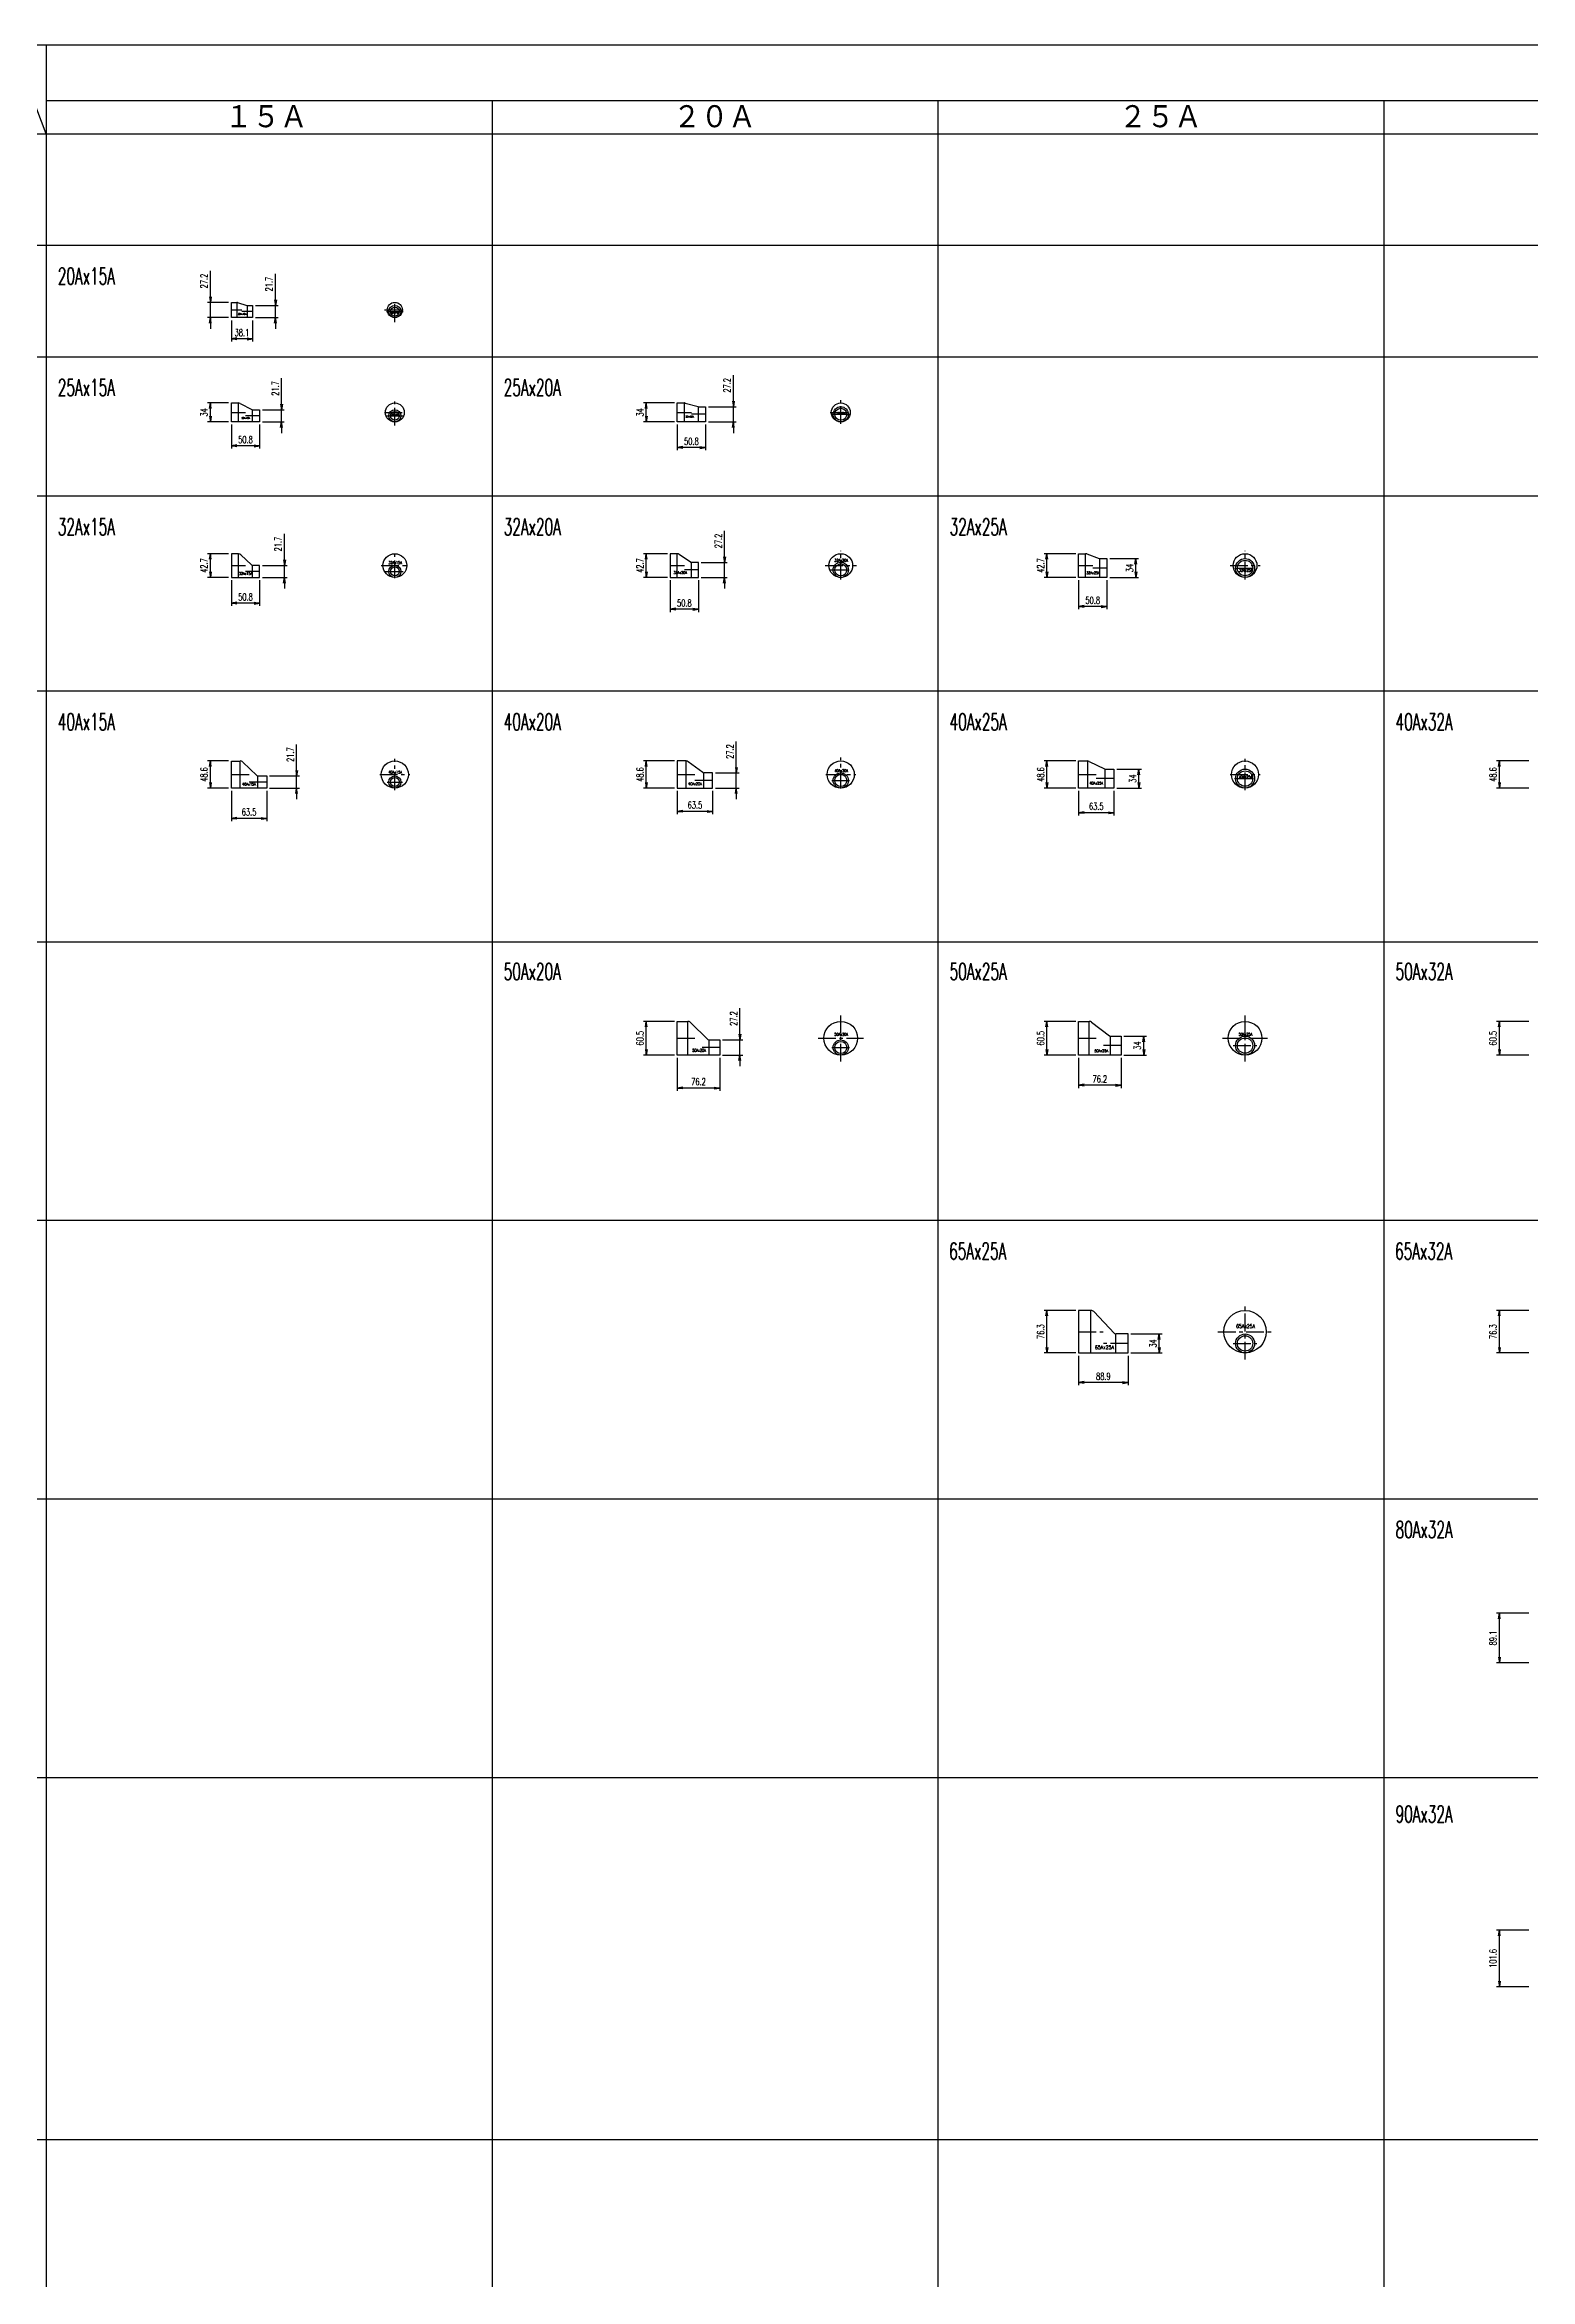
# Model space of a CAD drawing. Header units: millimetres. Extents: x 2090 to 42062, y -14812 to 2738.
# Drawn here: x 31660 to 34325, y -2203 to 1808 of the extents above; entities that cross this region are included whole.
import ezdxf

# ---------------------------------------------------------------- set-up
doc = ezdxf.new("R2010")
doc.units = ezdxf.units.MM
doc.linetypes.add('CENTER', pattern=[50.8, 31.75, -6.35, 6.35, -6.35])
for name, color, linetype in [('#配管（SUS)', 220, 'Continuous'), ('DIM', 1, 'Continuous'), ('skeleton', 7, 'Continuous')]:
    doc.layers.add(name, color=color, linetype=linetype)
doc.styles.add('kpk', font='romans.shx', dxfattribs={"width": 0.7, "bigfont": 'extfont2.shx'})
doc.styles.get("Standard").update_dxf_attribs({"font": 'romans.shx', "bigfont": 'extfont.shx'})

# ---------------------------------------------------------------- blocks, each defined once
blk = doc.blocks.new('_Open')
at = {"color": 0, "linetype": 'ByBlock', "lineweight": -2}
for p, q in [((-1, 0.17), (0, 0)), ((-1, -0.17), (0, 0)), ((0, 0), (-1, 0))]:
    blk.add_line(p, q, dxfattribs=at)
blk = doc.blocks.new('A$C70A56CB4')
at = {"layer": '#配管（SUS)', "color": 0, "linetype": 'ByBlock'}
for p, q in [((-38.1, -10.8), (-38.1, 16.3)), ((-38.1, 16.3), (-28.5, 16.3)), ((-28.5, 16.3), (-28.5, -10.8)), ((-26.8, 16.1), (-10.5, 11)), ((-9.6, 10.9), (-9.6, -10.8)), ((-9.6, 10.9), (0, 10.9)), ((0, 10.9), (0, -10.8)), ((0, -10.8), (-38.1, -10.8))]:
    blk.add_line(p, q, dxfattribs=at)
at = {"layer": '#配管（SUS)', "color": 2, "linetype": 'CENTER'}
for p, q in [((-38.1, 2.8), (-19.1, 2.8)), ((0, 0), (-19.1, 0))]:
    blk.add_line(p, q, dxfattribs=at)
at = {"layer": '#配管（SUS)', "color": 0, "linetype": 'ByBlock'}
for centre, radius, start, end in [((-28.5, 10.6), 5.8, 72.6029, 90), ((-9.6, 13.9), 3, 252.6029, 270)]:
    blk.add_arc(centre, radius, start, end, dxfattribs=at)
at = {"layer": 'Defpoints', "color": 5, "width": 0.7}
blk.add_text('20Ax15A', height=3, dxfattribs=at).set_placement((-26, -5.9))
blk = doc.blocks.new('A$C38BD3967')
at = {"layer": '#配管（SUS)', "color": 2, "linetype": 'CENTER'}
for p, q in [((-18.8, 2.8), (18.8, 2.8)), ((-15, 0), (15, 0)), ((0, -18.8), (0, 18.8))]:
    blk.add_line(p, q, dxfattribs=at)
at = {"layer": '#配管（SUS)', "color": 0, "linetype": 'ByBlock'}
for centre, radius in [((0, 2.8), 13.6), ((0, 0), 10.8), ((0, 0), 8.05)]:
    blk.add_circle(centre, radius, dxfattribs=at)
at = {"layer": 'Defpoints', "color": 5, "width": 0.7}
blk.add_text('20Ax15A', height=3, dxfattribs=at).set_placement((-6.8, -3.8))
blk = doc.blocks.new('A$C347F2F8F')
at = {"layer": '#配管（SUS)', "color": 0, "linetype": 'ByBlock'}
for p, q in [((-50.8, -10.9), (-50.8, 23.1)), ((-50.8, 23.1), (-38.1, 23.1)), ((-38.1, -10.9), (-38.1, 23.1)), ((-35.2, 22.4), (-14.1, 11.2)), ((-12.7, -10.9), (-12.7, 10.9)), ((-12.7, 10.9), (0, 10.9)), ((0, 10.9), (0, -10.9)), ((0, -10.9), (-50.8, -10.9))]:
    blk.add_line(p, q, dxfattribs=at)
at = {"layer": '#配管（SUS)', "color": 2, "linetype": 'CENTER'}
for p, q in [((-50.8, 6.1), (-25.4, 6.1)), ((0, 0), (-25.4, 0))]:
    blk.add_line(p, q, dxfattribs=at)
at = {"layer": '#配管（SUS)', "color": 0, "linetype": 'ByBlock'}
for centre, radius, start, end in [((-38.1, 16.9), 6.2, 61.9699, 90), ((-12.7, 13.8), 3, 241.9699, 270)]:
    blk.add_arc(centre, radius, start, end, dxfattribs=at)
at = {"layer": 'Defpoints', "color": 5, "width": 0.7}
blk.add_text('25Ax15A', height=3, dxfattribs=at).set_placement((-32.3, -5.6))
blk = doc.blocks.new('A$C63B13F68')
at = {"layer": '#配管（SUS)', "color": 2, "linetype": 'CENTER'}
for p, q in [((-18.8, 6.1), (18.8, 6.1)), ((-15.8, 0), (15.8, 0)), ((0, -17.2), (0, 25.5))]:
    blk.add_line(p, q, dxfattribs=at)
at = {"layer": '#配管（SUS)', "color": 0, "linetype": 'ByBlock'}
for centre, radius in [((0, 6.1), 17), ((0, 0), 10.9), ((0, 0), 8.05)]:
    blk.add_circle(centre, radius, dxfattribs=at)
at = {"layer": 'Defpoints', "color": 5, "width": 0.7}
blk.add_text('25Ax15A', height=3, dxfattribs=at).set_placement((-6.4, 0.6))
blk = doc.blocks.new('A$C5D57701B')
at = {"layer": '#配管（SUS)', "color": 0, "linetype": 'ByBlock'}
for p, q in [((-38.1, 31.8), (-50.8, 31.8)), ((-50.8, 31.8), (-50.8, -10.9)), ((-38.1, -10.9), (-38.1, 31.8)), ((-14.8, 11.7), (-33.6, 30)), ((-12.7, -10.9), (-12.7, 10.9)), ((0, 10.9), (-12.7, 10.9)), ((0, -10.9), (0, 10.9)), ((-50.8, -10.9), (0, -10.9))]:
    blk.add_line(p, q, dxfattribs=at)
at = {"layer": '#配管（SUS)', "color": 2, "linetype": 'CENTER'}
for p, q in [((-50.8, 10.5), (-25.4, 10.5)), ((0, 0), (-25.4, 0))]:
    blk.add_line(p, q, dxfattribs=at)
at = {"layer": '#配管（SUS)', "color": 0, "linetype": 'ByBlock'}
for centre, radius, start, end in [((-38.1, 25.3), 6.5, 45.7203, 90), ((-12.7, 13.9), 3, 225.7203, 270)]:
    blk.add_arc(centre, radius, start, end, dxfattribs=at)
at = {"layer": 'Defpoints', "color": 5, "width": 0.7}
blk.add_text('32Ax15A', height=5, dxfattribs=at).set_placement((-37.5, -6.3))
blk = doc.blocks.new('A$C0B2A7073')
at = {"layer": '#配管（SUS)', "color": 2, "linetype": 'CENTER'}
for p, q in [((-24.4, 10.5), (24.4, 10.5)), ((-17.1, 0), (17.1, 0)), ((0, -12), (0, 34.8))]:
    blk.add_line(p, q, dxfattribs=at)
at = {"layer": '#配管（SUS)', "color": 0, "linetype": 'ByBlock'}
for centre, radius in [((0, 10.5), 21.3), ((0, 0), 10.9), ((0, 0), 8.05)]:
    blk.add_circle(centre, radius, dxfattribs=at)
at = {"layer": 'Defpoints', "color": 5, "width": 0.7}
blk.add_text('32Ax15A', height=5, dxfattribs=at).set_placement((-11.6, 13.3))
blk = doc.blocks.new('A$C1518007D')
at = {"layer": '#配管（SUS)', "color": 0, "linetype": 'ByBlock'}
for p, q in [((-63.5, -10.9), (-63.5, 37.7)), ((-63.5, 37.7), (-47.6, 37.7)), ((-47.6, -10.9), (-47.6, 37.7)), ((-43.1, 35.9), (-18, 11.7)), ((-15.9, -10.9), (-15.9, 10.9)), ((-15.9, 10.9), (0, 10.9)), ((0, 10.9), (0, -10.9)), ((0, -10.9), (-63.5, -10.9))]:
    blk.add_line(p, q, dxfattribs=at)
at = {"layer": '#配管（SUS)', "color": 2, "linetype": 'CENTER'}
for p, q in [((-63.5, 13.5), (-31.8, 13.5)), ((0, 0), (-31.8, 0))]:
    blk.add_line(p, q, dxfattribs=at)
at = {"layer": '#配管（SUS)', "color": 0, "linetype": 'ByBlock'}
for centre, radius, start, end in [((-47.6, 31.3), 6.5, 46.0068, 90), ((-15.9, 13.9), 3, 226.0068, 270)]:
    blk.add_arc(centre, radius, start, end, dxfattribs=at)
at = {"layer": 'Defpoints', "color": 5, "width": 0.7}
blk.add_text('40Ax15A', height=5, dxfattribs=at).set_placement((-44, -6.4))
blk = doc.blocks.new('A$C39532680')
at = {"layer": '#配管（SUS)', "color": 2, "linetype": 'CENTER'}
for p, q in [((0, -14.5), (0, 41.4)), ((-27, 13.5), (27, 13.5)), ((-13.5, 0), (13.5, 0))]:
    blk.add_line(p, q, dxfattribs=at)
at = {"layer": '#配管（SUS)', "color": 0, "linetype": 'ByBlock'}
for centre, radius in [((0, 13.5), 24.3), ((0, 0), 10.9), ((0, 0), 8.05)]:
    blk.add_circle(centre, radius, dxfattribs=at)
at = {"layer": 'Defpoints', "color": 5, "width": 0.7}
blk.add_text('40Ax15A', height=5, dxfattribs=at).set_placement((-11.4, 15.2))
blk = doc.blocks.new('A$C0ACF0F69')
at = {"layer": '#配管（SUS)', "color": 0, "linetype": 'ByBlock'}
for p, q in [((-50.8, -13.6), (-50.8, 20.4)), ((-50.8, 20.4), (-38.1, 20.4)), ((-38.1, -13.6), (-38.1, 20.4)), ((-36.4, 20.2), (-13.5, 13.7)), ((-12.7, -13.6), (-12.7, 13.6)), ((-12.7, 13.6), (0, 13.6)), ((0, 13.6), (0, -13.6)), ((0, -13.6), (-50.8, -13.6)), ((0, -13.6), (-12.7, -13.6))]:
    blk.add_line(p, q, dxfattribs=at)
at = {"layer": '#配管（SUS)', "color": 2, "linetype": 'CENTER'}
for p, q in [((-50.8, 3.4), (-25.4, 3.4)), ((0, 0), (-25.4, 0))]:
    blk.add_line(p, q, dxfattribs=at)
at = {"layer": '#配管（SUS)', "color": 0, "linetype": 'ByBlock'}
for centre, radius, start, end in [((-38.1, 14.2), 6.2, 74.2608, 90), ((-12.7, 16.6), 3, 254.2608, 270)]:
    blk.add_arc(centre, radius, start, end, dxfattribs=at)
at = {"layer": 'Defpoints', "color": 5, "width": 0.7}
blk.add_text('25Ax20A', height=3, dxfattribs=at).set_placement((-35.6, -5.6))
blk = doc.blocks.new('A$C07C84F11')
at = {"layer": '#配管（SUS)', "color": 2, "linetype": 'CENTER'}
for p, q in [((-18.8, 3.4), (18.8, 3.4)), ((-15.8, 0), (15.8, 0)), ((0, -17.2), (0, 25.5))]:
    blk.add_line(p, q, dxfattribs=at)
at = {"layer": '#配管（SUS)', "color": 0, "linetype": 'ByBlock'}
for centre, radius in [((0, 3.4), 17), ((0, 0), 13.6), ((0, 0), 10.8)]:
    blk.add_circle(centre, radius, dxfattribs=at)
at = {"layer": 'Defpoints', "color": 5, "width": 0.7}
blk.add_text('25Ax20A', height=3, dxfattribs=at).set_placement((-6.4, 0.6))
blk = doc.blocks.new('A$C5EA526E9')
at = {"layer": '#配管（SUS)', "color": 0, "linetype": 'ByBlock'}
for p, q in [((-38.1, 29.1), (-50.8, 29.1)), ((-50.8, 29.1), (-50.8, -13.6)), ((-38.1, -13.6), (-38.1, 29.1)), ((-14.4, 14.1), (-34.4, 27.9)), ((-12.7, -13.6), (-12.7, 13.6)), ((0, 13.6), (-12.7, 13.6)), ((-12.7, -10.8), (-12.7, 10.9)), ((0, -13.6), (0, 13.6)), ((-50.8, -13.6), (0, -13.6))]:
    blk.add_line(p, q, dxfattribs=at)
at = {"layer": '#配管（SUS)', "color": 2, "linetype": 'CENTER'}
for p, q in [((-50.8, 7.8), (-25.4, 7.8)), ((0, 0), (-25.4, 0))]:
    blk.add_line(p, q, dxfattribs=at)
at = {"layer": '#配管（SUS)', "color": 0, "linetype": 'ByBlock'}
for centre, radius, start, end in [((-38.1, 22.6), 6.5, 55.3633, 90), ((-12.7, 16.6), 3, 235.3633, 270)]:
    blk.add_arc(centre, radius, start, end, dxfattribs=at)
at = {"layer": 'Defpoints', "color": 5, "width": 0.7}
blk.add_text('32Ax20A', height=5, dxfattribs=at).set_placement((-44.9, -7.3))
blk = doc.blocks.new('A$C296B7C04')
at = {"layer": '#配管（SUS)', "color": 2, "linetype": 'CENTER'}
for p, q in [((-28.1, 7.8), (28.1, 7.8)), ((-18.8, 0), (18.8, 0)), ((0, -17.2), (0, 34.3))]:
    blk.add_line(p, q, dxfattribs=at)
at = {"layer": '#配管（SUS)', "color": 0, "linetype": 'ByBlock'}
for centre, radius in [((0, 7.8), 21.3), ((0, 0), 13.6), ((0, 0), 10.8)]:
    blk.add_circle(centre, radius, dxfattribs=at)
at = {"layer": 'Defpoints', "color": 5, "width": 0.7}
blk.add_text('32Ax20A', height=5, dxfattribs=at).set_placement((-11.5, 14.8))
blk = doc.blocks.new('A$C5D1C019A')
at = {"layer": '#配管（SUS)', "color": 0, "linetype": 'ByBlock'}
for p, q in [((-47.6, 35), (-63.5, 35)), ((-63.5, 35), (-63.5, -13.6)), ((-47.6, -13.6), (-47.6, 35)), ((-17.7, 14.2), (-43.7, 33.7)), ((-15.9, -13.6), (-15.9, 13.6)), ((0, 13.6), (-15.9, 13.6)), ((0, -13.6), (0, 13.6)), ((-63.5, -13.6), (0, -13.6))]:
    blk.add_line(p, q, dxfattribs=at)
at = {"layer": '#配管（SUS)', "color": 2, "linetype": 'CENTER'}
for p, q in [((-63.5, 10.7), (-31.8, 10.7)), ((0, 0), (-31.8, 0))]:
    blk.add_line(p, q, dxfattribs=at)
at = {"layer": '#配管（SUS)', "color": 0, "linetype": 'ByBlock'}
for centre, radius, start, end in [((-47.6, 28.5), 6.5, 53.1301, 90), ((-15.9, 16.6), 3, 233.1301, 270)]:
    blk.add_arc(centre, radius, start, end, dxfattribs=at)
at = {"layer": 'Defpoints', "color": 5, "width": 0.7}
blk.add_text('40Ax20A', height=5, dxfattribs=at).set_placement((-43.8, -8.5))
blk = doc.blocks.new('A$C049B1FAA')
at = {"layer": '#配管（SUS)', "color": 2, "linetype": 'CENTER'}
for p, q in [((0, -14.5), (0, 41.4)), ((-27, 10.7), (27, 10.7)), ((-16.2, 0), (16.2, 0))]:
    blk.add_line(p, q, dxfattribs=at)
at = {"layer": '#配管（SUS)', "color": 0, "linetype": 'ByBlock'}
for centre, radius in [((0, 10.7), 24.3), ((0, 0), 13.6), ((0, 0), 10.8)]:
    blk.add_circle(centre, radius, dxfattribs=at)
at = {"layer": 'Defpoints', "color": 5, "width": 0.7}
blk.add_text('40Ax20A', height=5, dxfattribs=at).set_placement((-11.4, 15.2))
blk = doc.blocks.new('A$C286604F4')
at = {"layer": '#配管（SUS)', "color": 0, "linetype": 'ByBlock'}
for p, q in [((-76.2, -13.6), (-76.2, 46.9)), ((-76.2, 46.9), (-57.2, 46.9)), ((-57.2, -13.6), (-57.2, 46.9)), ((-52.5, 45), (-21.1, 14.5)), ((-19, -13.6), (-19, 13.6)), ((-19, 13.6), (0, 13.6)), ((0, 13.6), (0, -13.6)), ((0, -13.6), (-76.2, -13.6))]:
    blk.add_line(p, q, dxfattribs=at)
at = {"layer": '#配管（SUS)', "color": 2, "linetype": 'CENTER'}
for p, q in [((-76.2, 16.7), (-38.1, 16.7)), ((0, 0), (-38.1, 0))]:
    blk.add_line(p, q, dxfattribs=at)
at = {"layer": '#配管（SUS)', "color": 0, "linetype": 'ByBlock'}
for centre, radius, start, end in [((-57.2, 40.1), 6.8, 45.7795, 90), ((-19, 16.6), 3, 225.7795, 270)]:
    blk.add_arc(centre, radius, start, end, dxfattribs=at)
at = {"layer": 'Defpoints', "color": 5, "width": 0.7}
blk.add_text('50Ax20A', height=5, dxfattribs=at).set_placement((-49.2, -7.7))
blk = doc.blocks.new('A$C29DD4EC9')
at = {"layer": '#配管（SUS)', "color": 2, "linetype": 'CENTER'}
for p, q in [((0, -25.2), (0, 58.5)), ((-40.5, 16.6), (40.5, 16.6)), ((-16.2, 0), (16.2, 0))]:
    blk.add_line(p, q, dxfattribs=at)
at = {"layer": '#配管（SUS)', "color": 0, "linetype": 'ByBlock'}
for centre, radius in [((0, 16.6), 30.3), ((0, 0), 13.6), ((0, 0), 10.8)]:
    blk.add_circle(centre, radius, dxfattribs=at)
at = {"layer": 'Defpoints', "color": 5, "width": 0.7}
blk.add_text('50Ax20A', height=5, dxfattribs=at).set_placement((-11.4, 21.1))
blk = doc.blocks.new('A$C27E83344')
at = {"layer": '#配管（SUS)', "color": 0, "linetype": 'ByBlock'}
for p, q in [((-50.8, 25.7), (-38.1, 25.7)), ((-50.8, -17), (-50.8, 25.7)), ((-38.1, -17), (-38.1, 25.7)), ((-35.9, 25.3), (-13.7, 17.2)), ((-12.7, -17), (-12.7, 17)), ((-12.7, 17), (0, 17)), ((-12.7, -10.9), (-12.7, 10.9)), ((0, 17), (0, -17)), ((0, -17), (-50.8, -17))]:
    blk.add_line(p, q, dxfattribs=at)
at = {"layer": '#配管（SUS)', "color": 2, "linetype": 'CENTER'}
for p, q in [((-50.8, 4.4), (-25.4, 4.4)), ((0, 0), (-25.4, 0))]:
    blk.add_line(p, q, dxfattribs=at)
at = {"layer": '#配管（SUS)', "color": 0, "linetype": 'ByBlock'}
for centre, radius, start, end in [((-38.1, 19.2), 6.5, 69.852, 90), ((-12.7, 20), 3, 249.852, 270)]:
    blk.add_arc(centre, radius, start, end, dxfattribs=at)
at = {"layer": 'Defpoints', "color": 5, "width": 0.7}
blk.add_text('32Ax25A', height=5, dxfattribs=at).set_placement((-37, -11.1))
blk = doc.blocks.new('A$C3AEB2F8B')
at = {"layer": '#配管（SUS)', "color": 2, "linetype": 'CENTER'}
for p, q in [((-27, 4.4), (27, 4.4)), ((-18, 0), (18, 0)), ((0, -20.6), (0, 30.6))]:
    blk.add_line(p, q, dxfattribs=at)
at = {"layer": '#配管（SUS)', "color": 0, "linetype": 'ByBlock'}
for centre, radius in [((0, 4.4), 21.3), ((0, 0), 17), ((0, 0), 13.8)]:
    blk.add_circle(centre, radius, dxfattribs=at)
at = {"layer": 'Defpoints', "color": 5, "width": 0.7}
blk.add_text('32Ax25A', height=5, dxfattribs=at).set_placement((-11.4, -6.6))
blk = doc.blocks.new('A$C54642E90')
at = {"layer": '#配管（SUS)', "color": 0, "linetype": 'ByBlock'}
for p, q in [((-63.5, -17), (-63.5, 31.6)), ((-63.5, 31.6), (-47.6, 31.6)), ((-47.6, 31.6), (-47.6, -17)), ((-44.7, 30.9), (-17.2, 17.3)), ((-15.9, -17), (-15.9, 17)), ((-15.9, 17), (0, 17)), ((0, 17), (0, -17)), ((0, -17), (-63.5, -17))]:
    blk.add_line(p, q, dxfattribs=at)
at = {"layer": '#配管（SUS)', "color": 2, "linetype": 'CENTER'}
for p, q in [((-63.5, 7.3), (-31.8, 7.3)), ((0, 0), (-31.8, 0))]:
    blk.add_line(p, q, dxfattribs=at)
at = {"layer": '#配管（SUS)', "color": 0, "linetype": 'ByBlock'}
for centre, radius, start, end in [((-47.6, 25.1), 6.5, 63.6501, 90), ((-15.9, 20), 3, 243.6501, 270)]:
    blk.add_arc(centre, radius, start, end, dxfattribs=at)
at = {"layer": 'Defpoints', "color": 5, "width": 0.7}
blk.add_text('40Ax25A', height=5, dxfattribs=at).set_placement((-44, -10.7))
blk = doc.blocks.new('A$C6A1C3404')
at = {"layer": '#配管（SUS)', "color": 2, "linetype": 'CENTER'}
for p, q in [((-27, 7.3), (27, 7.3)), ((-18.9, 0), (18.9, 0)), ((0, -20.6), (0, 35.2))]:
    blk.add_line(p, q, dxfattribs=at)
at = {"layer": '#配管（SUS)', "color": 0, "linetype": 'ByBlock'}
for centre, radius in [((0, 7.3), 24.3), ((0, 0), 17), ((0, 0), 13.8)]:
    blk.add_circle(centre, radius, dxfattribs=at)
at = {"layer": 'Defpoints', "color": 5, "width": 0.7}
blk.add_text('40Ax25A', height=5, dxfattribs=at).set_placement((-11.4, 0.6))
blk = doc.blocks.new('A$C13455D8D')
at = {"layer": '#配管（SUS)', "color": 0, "linetype": 'ByBlock'}
for p, q in [((-76.2, -17), (-76.2, 43.5)), ((-76.2, 43.5), (-57.2, 43.5)), ((-57.2, -17), (-57.2, 43.5)), ((-53.1, 42.1), (-20.8, 17.6)), ((-19, -17), (-19, 17)), ((-19, 17), (0, 17)), ((0, 17), (0, -17)), ((0, -17), (-76.2, -17))]:
    blk.add_line(p, q, dxfattribs=at)
at = {"layer": '#配管（SUS)', "color": 2, "linetype": 'CENTER'}
for p, q in [((-76.2, 13.2), (-38.1, 13.2)), ((0, 0), (-38.1, 0))]:
    blk.add_line(p, q, dxfattribs=at)
at = {"layer": '#配管（SUS)', "color": 0, "linetype": 'ByBlock'}
for centre, radius, start, end in [((-57.2, 36.7), 6.8, 52.791, 90), ((-19, 20), 3, 232.791, 270)]:
    blk.add_arc(centre, radius, start, end, dxfattribs=at)
at = {"layer": 'Defpoints', "color": 5, "width": 0.7}
blk.add_text('50Ax25A', height=5, dxfattribs=at).set_placement((-47.5, -11.8))
blk = doc.blocks.new('A$C51E75E6C')
at = {"layer": '#配管（SUS)', "color": 2, "linetype": 'CENTER'}
for p, q in [((0, -28.6), (0, 55.1)), ((-40.5, 13.2), (40.5, 13.2)), ((-21.1, 0), (21.1, 0))]:
    blk.add_line(p, q, dxfattribs=at)
at = {"layer": '#配管（SUS)', "color": 0, "linetype": 'ByBlock'}
for centre, radius in [((0, 13.2), 30.3), ((0, 0), 17), ((0, 0), 13.8)]:
    blk.add_circle(centre, radius, dxfattribs=at)
at = {"layer": 'Defpoints', "color": 5, "width": 0.7}
blk.add_text('50Ax25A', height=5, dxfattribs=at).set_placement((-11.4, 17.7))
blk = doc.blocks.new('A$C1E2325F5')
at = {"layer": '#配管（SUS)', "color": 0, "linetype": 'ByBlock'}
for p, q in [((-66.7, 59.3), (-88.9, 59.3)), ((-88.9, 59.3), (-88.9, -17)), ((-66.7, -17), (-66.7, 59.3)), ((-24.4, 17.9), (-61.5, 57.1)), ((-22.2, -17), (-22.2, 17)), ((0, 17), (-22.2, 17)), ((0, -17), (0, 17)), ((-88.9, -17), (0, -17))]:
    blk.add_line(p, q, dxfattribs=at)
at = {"layer": '#配管（SUS)', "color": 2, "linetype": 'CENTER'}
for p, q in [((-88.9, 21.1), (-44.5, 21.1)), ((0, 0), (-44.5, 0))]:
    blk.add_line(p, q, dxfattribs=at)
at = {"layer": '#配管（SUS)', "color": 0, "linetype": 'ByBlock'}
for centre, radius, start, end in [((-66.7, 52.1), 7.2, 43.4819, 90), ((-22.2, 20), 3, 223.4819, 270)]:
    blk.add_arc(centre, radius, start, end, dxfattribs=at)
at = {"layer": 'Defpoints', "color": 5, "width": 0.7}
blk.add_text('65Ax25A', height=7, dxfattribs=at).set_placement((-59.5, -10.4))
blk = doc.blocks.new('A$C29A0772F')
at = {"layer": '#配管（SUS)', "color": 2, "linetype": 'CENTER'}
for p, q in [((0, -29.1), (0, 71.4)), ((-48.6, 21.1), (48.6, 21.1)), ((-21.1, 0), (21.1, 0))]:
    blk.add_line(p, q, dxfattribs=at)
at = {"layer": '#配管（SUS)', "color": 0, "linetype": 'ByBlock'}
for centre, radius in [((0, 21.1), 38.1), ((0, 0), 17), ((0, 0), 13.8)]:
    blk.add_circle(centre, radius, dxfattribs=at)
at = {"layer": 'Defpoints', "color": 5, "width": 0.7}
blk.add_text('65Ax25A', height=7, dxfattribs=at).set_placement((-16.1, 27.4))

msp = doc.modelspace()

# ---------------------------------------------------------------- linework, layer by layer
at = {"layer": 'DIM', "color": 9}
for p, q in [((31956.854, 1354.953), (31956.854, 1401.619)), ((32073.552, 1349.453), (32073.552, 1396.119)), ((31989.489, 1344.953), (31951.854, 1344.953)), ((31956.854, 1317.753), (31956.854, 1344.953)), ((32037.589, 1339.453), (32078.552, 1339.453)), ((32073.552, 1317.753), (32073.552, 1339.453)), ((31989.489, 1317.753), (31951.854, 1317.753)), ((31956.854, 1307.753), (31956.854, 1297.753)), ((31994.489, 1312.753), (31994.489, 1274.624)), ((32032.589, 1312.753), (32032.589, 1274.624)), ((32037.589, 1317.753), (32078.552, 1317.753)), ((32073.552, 1307.753), (32073.552, 1297.753)), ((32022.589, 1279.624), (32004.489, 1279.624)), ((32084.546, 1162.268), (32084.546, 1208.934)), ((32895.169, 1167.768), (32895.169, 1214.434)), ((31989.489, 1164.568), (31951.854, 1164.568)), ((32789.489, 1164.568), (32733.915, 1164.568)), ((31989.489, 1130.568), (31951.854, 1130.568)), ((31956.854, 1140.568), (31956.854, 1154.568)), ((31994.489, 1125.568), (31994.489, 1082.553)), ((32045.289, 1125.568), (32045.289, 1082.553)), ((32050.289, 1152.268), (32089.546, 1152.268)), ((32050.289, 1130.568), (32089.546, 1130.568)), ((32084.546, 1130.568), (32084.546, 1152.268)), ((32789.489, 1130.568), (32733.915, 1130.568)), ((32738.915, 1140.568), (32738.915, 1154.568)), ((32794.489, 1125.568), (32794.489, 1079.54)), ((32845.289, 1125.568), (32845.289, 1079.54)), ((32850.289, 1157.768), (32900.169, 1157.768)), ((32850.289, 1130.568), (32900.169, 1130.568)), ((32895.169, 1130.568), (32895.169, 1157.768)), ((32035.289, 1087.553), (32004.489, 1087.553)), ((32084.546, 1120.568), (32084.546, 1110.568)), ((32835.289, 1084.54), (32804.489, 1084.54)), ((32895.169, 1120.568), (32895.169, 1110.568)), ((32089.692, 882.918), (32089.692, 929.584)), ((32879.284, 888.418), (32879.284, 935.084)), ((31989.489, 893.918), (31951.854, 893.918)), ((31956.854, 861.218), (31956.854, 883.918)), ((32776.789, 893.918), (32733.915, 893.918)), ((32738.915, 861.218), (32738.915, 883.918)), ((33509.489, 893.918), (33452.48, 893.918)), ((33457.48, 861.218), (33457.48, 883.918)), ((33570.289, 885.218), (33622.192, 885.218)), ((31989.489, 851.218), (31951.854, 851.218)), ((31994.489, 846.218), (31994.489, 800.09)), ((32045.289, 846.218), (32045.289, 800.09)), ((32050.289, 872.918), (32094.692, 872.918)), ((32050.289, 851.218), (32094.692, 851.218)), ((32089.692, 851.218), (32089.692, 872.918)), ((32776.789, 851.218), (32733.915, 851.218)), ((32781.789, 846.218), (32781.789, 789.274)), ((32832.589, 846.218), (32832.589, 789.274)), ((32837.589, 878.418), (32884.284, 878.418)), ((32837.589, 851.218), (32884.284, 851.218)), ((32879.284, 851.218), (32879.284, 878.418)), ((33509.489, 851.218), (33452.48, 851.218)), ((33514.489, 846.218), (33514.489, 794.139)), ((33565.289, 846.218), (33565.289, 794.139)), ((33570.289, 851.218), (33622.192, 851.218)), ((33617.192, 861.218), (33617.192, 875.218)), ((32035.289, 805.09), (32004.489, 805.09)), ((32089.692, 841.218), (32089.692, 831.218)), ((32879.284, 841.218), (32879.284, 831.218)), ((32822.589, 794.274), (32791.789, 794.274)), ((33555.289, 799.139), (33524.489, 799.139)), ((31989.489, 521.868), (31951.854, 521.868)), ((32111.589, 504.968), (32111.589, 551.634)), ((32789.489, 521.868), (32733.915, 521.868)), ((32900.406, 510.468), (32900.406, 557.134)), ((33509.489, 521.868), (33452.48, 521.868)), ((34322.387, 521.868), (34264.372, 521.868)), ((31956.854, 483.268), (31956.854, 511.868)), ((32062.989, 494.968), (32116.589, 494.968)), ((32111.589, 473.268), (32111.589, 494.968)), ((32738.915, 483.268), (32738.915, 511.868)), ((32862.989, 500.468), (32905.406, 500.468)), ((32900.406, 473.268), (32900.406, 500.468)), ((33457.48, 483.268), (33457.48, 511.868)), ((33582.989, 507.268), (33627.535, 507.268)), ((33622.535, 483.268), (33622.535, 497.268)), ((34269.372, 483.268), (34269.372, 511.868)), ((31989.489, 473.268), (31951.854, 473.268)), ((31994.489, 468.268), (31994.489, 413.946)), ((32057.989, 468.268), (32057.989, 413.946)), ((32062.989, 473.268), (32116.589, 473.268)), ((32111.589, 463.268), (32111.589, 453.268)), ((32789.489, 473.268), (32733.915, 473.268)), ((32794.489, 468.268), (32794.489, 426.49)), ((32857.989, 468.268), (32857.989, 426.49)), ((32862.989, 473.268), (32905.406, 473.268)), ((32900.406, 463.268), (32900.406, 453.268)), ((33509.489, 473.268), (33452.48, 473.268)), ((33514.489, 468.268), (33514.489, 424.117)), ((33577.989, 468.268), (33577.989, 424.117)), ((33582.989, 473.268), (33627.535, 473.268)), ((34322.387, 473.268), (34264.372, 473.268)), ((32047.989, 418.946), (32004.489, 418.946)), ((32847.989, 431.49), (32804.489, 431.49)), ((33567.989, 429.117), (33524.489, 429.117)), ((32789.489, 54.568), (32733.915, 54.568)), ((32738.915, 4.068), (32738.915, 44.568)), ((32906.882, 31.268), (32906.882, 77.935)), ((33509.489, 54.568), (33452.48, 54.568)), ((33457.48, 4.068), (33457.48, 44.568)), ((34322.387, 54.568), (34264.372, 54.568)), ((34269.372, 4.068), (34269.372, 44.568)), ((32875.689, 21.268), (32911.882, 21.268)), ((32906.882, -5.932), (32906.882, 21.268)), ((33595.689, 28.068), (33636.4, 28.068)), ((33631.4, 4.068), (33631.4, 18.068)), ((32789.489, -5.932), (32733.915, -5.932)), ((32794.489, -10.932), (32794.489, -70.164)), ((32870.689, -10.932), (32870.689, -70.164)), ((32875.689, -5.932), (32911.882, -5.932)), ((32906.882, -15.932), (32906.882, -25.932)), ((33509.489, -5.932), (33452.48, -5.932)), ((33514.489, -10.932), (33514.489, -65.18)), ((33590.689, -10.932), (33590.689, -65.18)), ((33595.689, -5.932), (33636.4, -5.932)), ((34322.387, -5.932), (34264.372, -5.932)), ((32860.689, -65.164), (32804.489, -65.164)), ((33580.689, -60.18), (33524.489, -60.18)), ((33509.489, -464.282), (33452.48, -464.282)), ((33457.48, -530.582), (33457.48, -474.282)), ((34322.387, -464.282), (34264.372, -464.282)), ((34269.372, -530.582), (34269.372, -474.282)), ((33608.389, -506.582), (33664.24, -506.582)), ((33659.24, -530.582), (33659.24, -516.582)), ((33509.489, -540.582), (33452.48, -540.582)), ((33514.489, -545.582), (33514.489, -598.716)), ((33603.389, -545.582), (33603.389, -598.716)), ((33608.389, -540.582), (33664.24, -540.582)), ((34322.387, -540.582), (34264.372, -540.582)), ((33593.389, -593.716), (33524.489, -593.716)), ((34322.387, -1007.882), (34264.372, -1007.882)), ((34269.372, -1086.982), (34269.372, -1017.882)), ((34322.387, -1096.982), (34264.372, -1096.982)), ((34322.387, -1576.632), (34264.372, -1576.632)), ((34269.372, -1668.232), (34269.372, -1586.632)), ((34322.387, -1678.232), (34264.372, -1678.232))]:
    msp.add_line(p, q, dxfattribs=at)
at = {"layer": 'skeleton'}
for p, q in [((21142.157, 1807.568), (42062.157, 1807.568)), ((31662.157, 1647.568), (31602.157, 1807.568)), ((31662.157, 1807.568), (31662.157, -6552.432)), ((31662.157, 1707.568), (42062.157, 1707.568)), ((31662.157, 1707.568), (42062.157, 1707.568)), ((32462.157, 1707.568), (32462.157, -6552.432)), ((33262.157, 1707.568), (33262.157, -6552.432)), ((34062.157, 1707.568), (34062.157, -6552.432)), ((21142.157, 1647.568), (42062.157, 1647.568)), ((21142.157, 1447.568), (42062.157, 1447.568)), ((21142.157, 1247.568), (42062.157, 1247.568)), ((21142.157, 997.568), (42062.157, 997.568)), ((21142.157, 647.568), (42062.157, 647.568)), ((21142.157, 197.568), (42062.157, 197.568)), ((21142.157, -302.432), (42062.157, -302.432)), ((21142.157, -802.432), (42062.157, -802.432)), ((21142.157, -1302.432), (42062.157, -1302.432)), ((21142.157, -1952.432), (42062.157, -1952.432))]:
    msp.add_line(p, q, dxfattribs=at)

# ---------------------------------------------------------------- block references
at = {"layer": '#配管（SUS)'}
for name, p in [('A$C38BD3967', (32287.823, 1328.603)), ('A$C347F2F8F', (32045.289, 1141.418)), ('A$C63B13F68', (32287.823, 1141.418)), ('A$C0ACF0F69', (32845.289, 1144.168)), ('A$C07C84F11', (33087.823, 1144.168)), ('A$C5D57701B', (32045.289, 862.068)), ('A$C0B2A7073', (32287.823, 862.068)), ('A$C5EA526E9', (32832.589, 864.818)), ('A$C296B7C04', (33087.823, 864.818)), ('A$C27E83344', (33565.289, 868.218)), ('A$C3AEB2F8B', (33813.169, 868.218)), ('A$C1518007D', (32057.989, 484.118)), ('A$C39532680', (32287.823, 484.118)), ('A$C5D1C019A', (32857.989, 486.868)), ('A$C049B1FAA', (33087.823, 486.868)), ('A$C54642E90', (33577.989, 490.268)), ('A$C6A1C3404', (33813.169, 490.268)), ('A$C29DD4EC9', (33087.823, 7.668)), ('A$C13455D8D', (33590.689, 11.068)), ('A$C51E75E6C', (33813.169, 11.068)), ('A$C1E2325F5', (33603.389, -523.582)), ('A$C29A0772F', (33813.169, -523.582))]:
    msp.add_blockref(name, p, dxfattribs=at)
at = {"layer": 'DIM', "color": 9, "linetype": 'ByBlock', "xscale": 10, "yscale": 10, "zscale": 10}
for p, rotation in [((31956.854, 1344.953), 270), ((32073.552, 1339.453), 270), ((31956.854, 1317.753), 90), ((32073.552, 1317.753), 90), ((31994.489, 1279.624), 180), ((31956.854, 1164.568), 90), ((32738.915, 1164.568), 90), ((32895.169, 1157.768), 270), ((31956.854, 1130.568), 270), ((32084.546, 1152.268), 270), ((32084.546, 1130.568), 90), ((32738.915, 1130.568), 270), ((32895.169, 1130.568), 90), ((31994.489, 1087.553), 180), ((32794.489, 1084.54), 180), ((31956.854, 893.918), 90), ((32089.692, 872.918), 270), ((32738.915, 893.918), 90), ((32879.284, 878.418), 270), ((33457.48, 893.918), 90), ((33617.192, 885.218), 90), ((31956.854, 851.218), 270), ((32089.692, 851.218), 90), ((32738.915, 851.218), 270), ((32879.284, 851.218), 90), ((33457.48, 851.218), 270), ((33617.192, 851.218), 270), ((31994.489, 805.09), 180), ((32781.789, 794.274), 180), ((33514.489, 799.139), 180), ((31956.854, 521.868), 90), ((32738.915, 521.868), 90), ((33457.48, 521.868), 90), ((34269.372, 521.868), 90), ((31956.854, 473.268), 270), ((32111.589, 494.968), 270), ((32738.915, 473.268), 270), ((32900.406, 500.468), 270), ((33457.48, 473.268), 270), ((33622.535, 507.268), 90), ((33622.535, 473.268), 270), ((34269.372, 473.268), 270), ((32111.589, 473.268), 90), ((32900.406, 473.268), 90), ((31994.489, 418.946), 180), ((32794.489, 431.49), 180), ((33514.489, 429.117), 180), ((32738.915, 54.568), 90), ((33457.48, 54.568), 90), ((34269.372, 54.568), 90), ((32738.915, -5.932), 270), ((32906.882, 21.268), 270), ((33457.48, -5.932), 270), ((33631.4, 28.068), 90), ((33631.4, -5.932), 270), ((34269.372, -5.932), 270), ((32906.882, -5.932), 90), ((32794.489, -65.164), 180), ((33514.489, -60.18), 180), ((33457.48, -464.282), 90), ((34269.372, -464.282), 90), ((33659.24, -506.582), 90), ((33457.48, -540.582), 270), ((33659.24, -540.582), 270), ((34269.372, -540.582), 270), ((33514.489, -593.716), 180), ((34269.372, -1007.882), 90), ((34269.372, -1096.982), 270), ((34269.372, -1576.632), 90), ((34269.372, -1678.232), 270)]:
    msp.add_blockref('_Open', p, dxfattribs=dict(at, rotation=rotation))
for p in [(32032.589, 1279.624), (32045.289, 1087.553), (32845.289, 1084.54), (32045.289, 805.09), (32832.589, 794.274), (33565.289, 799.139), (32057.989, 418.946), (32857.989, 431.49), (33577.989, 429.117), (32870.689, -65.164), (33590.689, -60.18), (33603.389, -593.716)]:
    msp.add_blockref('_Open', p, dxfattribs=at)

# ---------------------------------------------------------------- texts
at = {"color": 71, "width": 0.6}
for s, p in [('20Ax15A', (31683.143, 1377.262)), ('25Ax15A', (31683.143, 1177.262)), ('25Ax20A', (32483.143, 1177.262)), ('32Ax15A', (31683.143, 927.262)), ('32Ax20A', (32483.143, 927.262)), ('32Ax25A', (33283.143, 927.262)), ('40Ax15A', (31683.143, 577.262)), ('40Ax20A', (32483.143, 577.262)), ('40Ax25A', (33283.143, 577.262)), ('40Ax32A', (34083.195, 577.262)), ('50Ax20A', (32483.143, 129.012)), ('50Ax25A', (33283.143, 129.012)), ('50Ax32A', (34083.195, 129.012)), ('65Ax25A', (33282.286, -372.738)), ('65Ax32A', (34082.338, -372.738)), ('80Ax32A', (34083.195, -872.738)), ('90Ax32A', (34083.195, -1383.298))]:
    msp.add_text(s, height=30, dxfattribs=at).set_placement(p)
at = {"layer": 'skeleton'}
for s, p in [('１５Ａ', (31982.657, 1655.068)), ('２０Ａ', (32787.157, 1655.068)), ('２５Ａ', (33587.157, 1655.068))]:
    msp.add_text(s, height=45, dxfattribs=at).set_placement(p)

# ---------------------------------------------------------------- next in the draw order: texts
at = {"layer": 'DIM', "color": 4, "linetype": 'ByBlock', "char_height": 12.5, "attachment_point": 5, "rotation": 90, "style": 'kpk', "bg_fill": 3, "box_fill_scale": 1.1, "bg_fill_color": 256, "bg_fill_true_color": 13158600, "bg_fill_transparency": 0}
for s, insert in [('27.2', (31945.604, 1383.286)), ('21.7', (32062.302, 1377.786)), ('21.7', (32073.296, 1190.601)), ('27.2', (32883.919, 1196.101)), ('34', (31945.604, 1147.568)), ('34', (32727.665, 1147.568)), ('21.7', (32078.442, 911.251)), ('27.2', (32868.034, 916.751)), ('42.7', (31945.604, 872.568)), ('42.7', (32727.665, 872.568)), ('42.7', (33446.23, 872.568)), ('34', (33605.942, 868.218)), ('21.7', (32100.339, 533.301)), ('27.2', (32889.156, 538.801)), ('48.6', (31945.604, 497.568)), ('48.6', (32727.665, 497.568)), ('48.6', (33446.23, 497.568)), ('34', (33611.285, 490.268)), ('48.6', (34258.122, 497.568)), ('27.2', (32895.632, 59.601)), ('60.5', (32727.665, 24.318)), ('60.5', (33446.23, 24.318)), ('34', (33620.15, 11.068)), ('60.5', (34258.122, 24.318)), ('76.3', (33446.23, -502.432)), ('34', (33647.99, -523.582)), ('76.3', (34258.122, -502.432)), ('89.1', (34258.122, -1052.432)), ('101.6', (34258.122, -1627.432))]:
    msp.add_mtext(s, dxfattribs=dict(at, insert=insert))
at = {"layer": 'DIM', "color": 4, "linetype": 'ByBlock', "char_height": 12.5, "attachment_point": 5, "style": 'kpk', "bg_fill": 3, "box_fill_scale": 1.1, "bg_fill_color": 256, "bg_fill_true_color": 13158600, "bg_fill_transparency": 0}
for s, insert in [('38.1', (32013.539, 1290.874)), ('50.8', (32019.889, 1098.803)), ('50.8', (32819.889, 1095.79)), ('50.8', (32019.889, 816.34)), ('50.8', (32807.189, 805.524)), ('50.8', (33539.889, 810.389)), ('63.5', (32826.239, 442.74)), ('63.5', (33546.239, 440.367)), ('63.5', (32026.239, 430.196)), ('76.2', (32832.589, -53.914)), ('76.2', (33552.589, -48.93)), ('88.9', (33558.939, -582.466))]:
    msp.add_mtext(s, dxfattribs=dict(at, insert=insert))

# ---------------------------------------------------------------- next in the draw order: block references
at = {"layer": '#配管（SUS)'}
for name, p in [('A$C70A56CB4', (32032.589, 1328.603)), ('A$C286604F4', (32870.689, 7.668))]:
    msp.add_blockref(name, p, dxfattribs=at)

doc.saveas('drawing.dxf')
